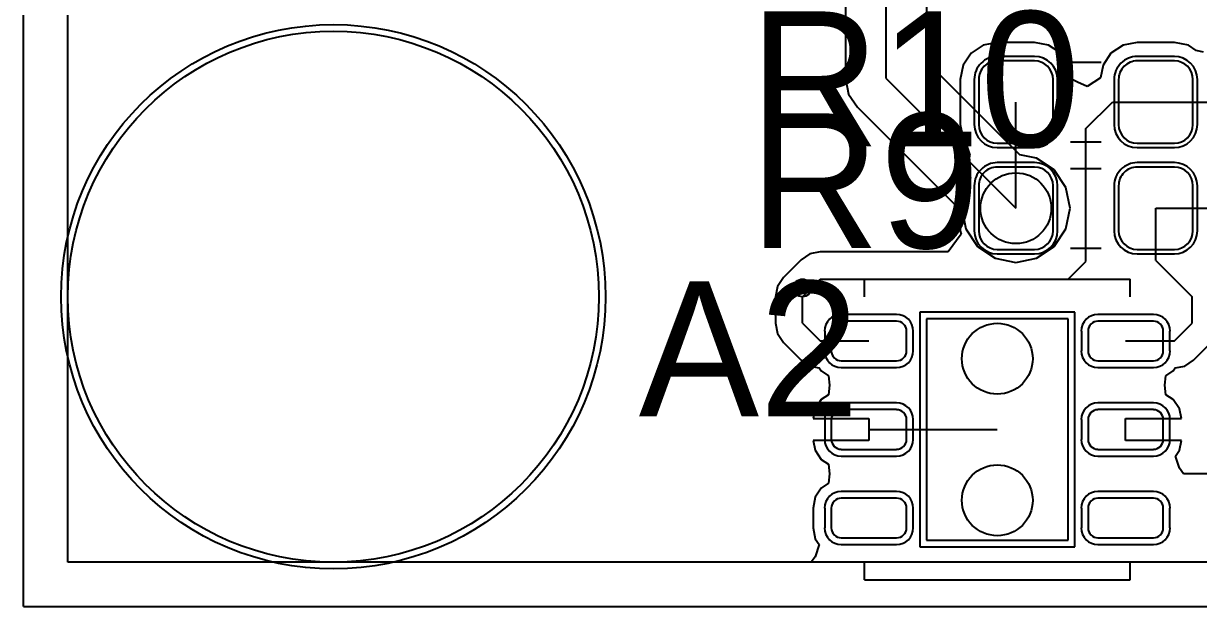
# Model space of a CAD drawing. Header units: millimetres. Extents: x 0 to 50, y 0 to 30.4.
# Drawn here: x 0 to 13.27, y 0 to 6.59 of the extents above; entities that cross this region are included whole.
import ezdxf

# ---------------------------------------------------------------- set-up
doc = ezdxf.new("R2010")
doc.units = ezdxf.units.MM
for name, color, linetype in [('BottomLayer', 5, 'Continuous'), ('BottomSolder', 6, 'Continuous'), ('Mechanical1', 6, 'Continuous'), ('MultiLayer', 9, 'Continuous'), ('TopLayer', 1, 'Continuous'), ('TopOverlay', 2, 'Continuous'), ('TopSolder', 216, 'Continuous')]:
    doc.layers.add(name, color=color, linetype=linetype)

# ---------------------------------------------------------------- blocks, each defined once
blk = doc.blocks.new('MH____3_5_6___4')
at = {"layer": 'BottomLayer'}
blk.add_circle((0, 0), 3, dxfattribs=at)
at = {"layer": 'BottomSolder'}
blk.add_circle((0, 0), 3.075, dxfattribs=at)
at = {"layer": 'MultiLayer'}
blk.add_circle((0, 0), 3, dxfattribs=at)
at = {"layer": 'TopLayer'}
blk.add_circle((0, 0), 3, dxfattribs=at)
at = {"layer": 'TopSolder'}
blk.add_circle((0, 0), 3.075, dxfattribs=at)
blk = doc.blocks.new('SI7021_6')
at = {"layer": 'TopLayer'}
for p, q in [((-1.137, 1.225), (-1.763, 1.225)), ((-0.8, 1.25), (-0.8, -1.25)), ((0.8, 1.25), (-0.8, 1.25)), ((0.8, -1.25), (0.8, 1.25)), ((1.763, 1.225), (1.137, 1.225)), ((-1.875, 1.112), (-1.875, 0.888)), ((-1.025, 0.888), (-1.025, 1.112)), ((1.025, 1.112), (1.025, 0.888)), ((1.875, 0.888), (1.875, 1.112)), ((-1.763, 0.775), (-1.137, 0.775)), ((1.137, 0.775), (1.763, 0.775)), ((-1.137, 0.225), (-1.763, 0.225)), ((1.763, 0.225), (1.137, 0.225)), ((-1.875, 0.112), (-1.875, -0.112)), ((-1.025, -0.112), (-1.025, 0.112)), ((1.025, 0.112), (1.025, -0.112)), ((1.875, -0.112), (1.875, 0.112)), ((-1.763, -0.225), (-1.137, -0.225)), ((1.137, -0.225), (1.763, -0.225)), ((-1.137, -0.775), (-1.763, -0.775)), ((1.763, -0.775), (1.137, -0.775)), ((-1.875, -0.888), (-1.875, -1.112)), ((-1.025, -1.112), (-1.025, -0.888)), ((1.025, -0.888), (1.025, -1.112)), ((1.875, -1.112), (1.875, -0.888)), ((-1.763, -1.225), (-1.137, -1.225)), ((-0.8, -1.25), (0.8, -1.25)), ((1.137, -1.225), (1.763, -1.225))]:
    blk.add_line(p, q, dxfattribs=at)
for centre, start, end in [((-1.763, 1.112), 90, 180), ((-1.137, 1.112), 0, 90), ((1.137, 1.112), 90, 180), ((1.763, 1.112), 0, 90), ((-1.763, 0.888), 180, 270), ((-1.137, 0.888), 270, 0), ((1.137, 0.888), 180, 270), ((1.763, 0.888), 270, 0), ((-1.763, 0.112), 90, 180), ((-1.137, 0.112), 0, 90), ((1.137, 0.112), 90, 180), ((1.763, 0.112), 0, 90), ((-1.763, -0.112), 180, 270), ((-1.137, -0.112), 270, 0), ((1.137, -0.112), 180, 270), ((1.763, -0.112), 270, 0), ((-1.763, -0.888), 90, 180), ((-1.137, -0.888), 0, 90), ((1.137, -0.888), 90, 180), ((1.763, -0.888), 0, 90), ((-1.763, -1.112), 180, 270), ((-1.137, -1.112), 270, 0), ((1.137, -1.112), 180, 270), ((1.763, -1.112), 270, 0)]:
    blk.add_arc(centre, 0.112, start, end, dxfattribs=at)
at = {"layer": 'TopOverlay'}
for p, q in [((-1.5, 1.5), (-1.5, 1.7)), ((-1.5, 1.7), (1.5, 1.7)), ((1.5, 1.5), (1.5, 1.7)), ((-1.5, -1.7), (-1.5, -1.5)), ((1.5, -1.7), (1.5, -1.5)), ((-1.5, -1.7), (1.5, -1.7))]:
    blk.add_line(p, q, dxfattribs=at)
blk.add_circle((-2.2, 1.6), 0.1, dxfattribs=at)
at = {"layer": 'TopSolder'}
for p, q in [((-1.137, 1.3), (-1.763, 1.3)), ((-0.875, 1.325), (-0.875, -1.325)), ((0.875, 1.325), (-0.875, 1.325)), ((0.875, -1.325), (0.875, 1.325)), ((1.763, 1.3), (1.137, 1.3)), ((-1.95, 1.112), (-1.95, 0.888)), ((-0.95, 0.888), (-0.95, 1.112)), ((0.95, 1.112), (0.95, 0.888)), ((1.95, 0.888), (1.95, 1.112)), ((-1.763, 0.7), (-1.137, 0.7)), ((1.137, 0.7), (1.763, 0.7)), ((-1.137, 0.3), (-1.763, 0.3)), ((1.763, 0.3), (1.137, 0.3)), ((-1.95, 0.112), (-1.95, -0.112)), ((-0.95, -0.112), (-0.95, 0.112)), ((0.95, 0.112), (0.95, -0.112)), ((1.95, -0.112), (1.95, 0.112)), ((-1.763, -0.3), (-1.137, -0.3)), ((1.137, -0.3), (1.763, -0.3)), ((-1.137, -0.7), (-1.763, -0.7)), ((1.763, -0.7), (1.137, -0.7)), ((-1.95, -0.888), (-1.95, -1.112)), ((-0.95, -1.112), (-0.95, -0.888)), ((0.95, -0.888), (0.95, -1.112)), ((1.95, -1.112), (1.95, -0.888)), ((-1.763, -1.3), (-1.137, -1.3)), ((-0.875, -1.325), (0.875, -1.325)), ((1.137, -1.3), (1.763, -1.3))]:
    blk.add_line(p, q, dxfattribs=at)
for centre, start, end in [((-1.763, 1.112), 90, 180), ((-1.137, 1.112), 0, 90), ((1.137, 1.112), 90, 180), ((1.763, 1.112), 0, 90), ((-1.763, 0.888), 180, 270), ((-1.137, 0.888), 270, 0), ((1.137, 0.888), 180, 270), ((1.763, 0.888), 270, 0), ((-1.763, 0.112), 90, 180), ((-1.137, 0.112), 0, 90), ((1.137, 0.112), 90, 180), ((1.763, 0.112), 0, 90), ((-1.763, -0.112), 180, 270), ((-1.137, -0.112), 270, 0), ((1.137, -0.112), 180, 270), ((1.763, -0.112), 270, 0), ((-1.763, -0.888), 90, 180), ((-1.137, -0.888), 0, 90), ((1.137, -0.888), 90, 180), ((1.763, -0.888), 0, 90), ((-1.763, -1.112), 180, 270), ((-1.137, -1.112), 270, 0), ((1.137, -1.112), 180, 270), ((1.763, -1.112), 270, 0)]:
    blk.add_arc(centre, 0.188, start, end, dxfattribs=at)
blk = doc.blocks.new('RESC160X80X55L30N_25')
at = {"layer": 'TopLayer'}
for p, q in [((-0.58, 0.465), (-1, 0.465)), ((1, 0.465), (0.58, 0.465)), ((-1.21, 0.255), (-1.21, -0.255)), ((-0.37, -0.255), (-0.37, 0.255)), ((0.37, 0.255), (0.37, -0.255)), ((1.21, -0.255), (1.21, 0.255)), ((-1, -0.465), (-0.58, -0.465)), ((0.58, -0.465), (1, -0.465))]:
    blk.add_line(p, q, dxfattribs=at)
for centre, start, end in [((-1, 0.255), 90, 180), ((-0.58, 0.255), 0, 90), ((0.58, 0.255), 90, 180), ((1, 0.255), 0, 90), ((-1, -0.255), 180, 270), ((-0.58, -0.255), 270, 0), ((0.58, -0.255), 180, 270), ((1, -0.255), 270, 0)]:
    blk.add_arc(centre, 0.21, start, end, dxfattribs=at)
at = {"layer": 'TopOverlay'}
for p, q in [((0.175, 0.45), (-0.175, 0.45)), ((0.175, -0.45), (-0.175, -0.45))]:
    blk.add_line(p, q, dxfattribs=at)
at = {"layer": 'TopSolder'}
for p, q in [((-0.58, 0.515), (-1, 0.515)), ((1, 0.515), (0.58, 0.515)), ((-1.26, 0.255), (-1.26, -0.255)), ((-0.32, -0.255), (-0.32, 0.255)), ((0.32, 0.255), (0.32, -0.255)), ((1.26, -0.255), (1.26, 0.255)), ((-1, -0.515), (-0.58, -0.515)), ((0.58, -0.515), (1, -0.515))]:
    blk.add_line(p, q, dxfattribs=at)
for centre, start, end in [((-1, 0.255), 90, 180), ((-0.58, 0.255), 0, 90), ((0.58, 0.255), 90, 180), ((1, 0.255), 0, 90), ((-1, -0.255), 180, 270), ((-0.58, -0.255), 270, 0), ((0.58, -0.255), 180, 270), ((1, -0.255), 270, 0)]:
    blk.add_arc(centre, 0.26, start, end, dxfattribs=at)
blk = doc.blocks.new('RESC160X80X55L30N_26')
at = {"layer": 'TopLayer'}
for p, q in [((-0.58, 0.465), (-1, 0.465)), ((1, 0.465), (0.58, 0.465)), ((-1.21, 0.255), (-1.21, -0.255)), ((-0.37, -0.255), (-0.37, 0.255)), ((0.37, 0.255), (0.37, -0.255)), ((1.21, -0.255), (1.21, 0.255)), ((-1, -0.465), (-0.58, -0.465)), ((0.58, -0.465), (1, -0.465))]:
    blk.add_line(p, q, dxfattribs=at)
for centre, start, end in [((-1, 0.255), 90, 180), ((-0.58, 0.255), 0, 90), ((0.58, 0.255), 90, 180), ((1, 0.255), 0, 90), ((-1, -0.255), 180, 270), ((-0.58, -0.255), 270, 0), ((0.58, -0.255), 180, 270), ((1, -0.255), 270, 0)]:
    blk.add_arc(centre, 0.21, start, end, dxfattribs=at)
at = {"layer": 'TopOverlay'}
for p, q in [((0.175, 0.45), (-0.175, 0.45)), ((0.175, -0.45), (-0.175, -0.45))]:
    blk.add_line(p, q, dxfattribs=at)
at = {"layer": 'TopSolder'}
for p, q in [((-0.58, 0.515), (-1, 0.515)), ((1, 0.515), (0.58, 0.515)), ((-1.26, 0.255), (-1.26, -0.255)), ((-0.32, -0.255), (-0.32, 0.255)), ((0.32, 0.255), (0.32, -0.255)), ((1.26, -0.255), (1.26, 0.255)), ((-1, -0.515), (-0.58, -0.515)), ((0.58, -0.515), (1, -0.515))]:
    blk.add_line(p, q, dxfattribs=at)
for centre, start, end in [((-1, 0.255), 90, 180), ((-0.58, 0.255), 0, 90), ((0.58, 0.255), 90, 180), ((1, 0.255), 0, 90), ((-1, -0.255), 180, 270), ((-0.58, -0.255), 270, 0), ((0.58, -0.255), 180, 270), ((1, -0.255), 270, 0)]:
    blk.add_arc(centre, 0.26, start, end, dxfattribs=at)

msp = doc.modelspace()

# ---------------------------------------------------------------- linework, layer by layer
at = {"layer": 'BottomLayer'}
for p, q in [((0.5, 0.5), (0.5, 29.5)), ((9.286, 8.5), (9.286, 5.965)), ((9.745, 5.965), (9.745, 8.5)), ((10.204, 6.155), (10.204, 8.041)), ((11.256, 5.103), (10.204, 6.155)), ((9.286, 5.965), (9.321, 5.789)), ((9.745, 5.965), (11.21, 4.5)), ((9.321, 5.789), (9.421, 5.641)), ((9.421, 5.641), (10.607, 4.454)), ((11.444, 5.065), (11.256, 5.103)), ((11.643, 4.933), (11.444, 5.065)), ((11.775, 4.734), (11.643, 4.933)), ((11.822, 4.5), (11.775, 4.734)), ((10.607, 4.454), (10.645, 4.266)), ((11.775, 4.266), (11.822, 4.5)), ((10.645, 4.266), (10.777, 4.067)), ((11.643, 4.067), (11.775, 4.266)), ((10.777, 4.067), (10.976, 3.935)), ((11.444, 3.935), (11.643, 4.067)), ((10.976, 3.935), (11.21, 3.888)), ((11.21, 3.888), (11.444, 3.935)), ((49.5, 0.5), (0.5, 0.5))]:
    msp.add_line(p, q, dxfattribs=at)
for centre in [(11.21, 4.5), (11, 2.8), (11, 1.2)]:
    msp.add_circle(centre, 0.4, dxfattribs=at)
at = {"layer": 'Mechanical1'}
for q in [(0, 30), (50, 0)]:
    msp.add_line((0, 0), q, dxfattribs=at)
at = {"layer": 'MultiLayer'}
for centre in [(11.21, 4.5), (11, 2.8), (11, 1.2)]:
    msp.add_circle(centre, 0.4, dxfattribs=at)
at = {"layer": 'TopLayer'}
for p, q in [((0.5, 0.5), (0.5, 26.096)), ((11, 6.373), (10.84, 6.341)), ((11.42, 6.373), (11, 6.373)), ((11.58, 6.341), (11.42, 6.373)), ((12.58, 6.373), (12.42, 6.341)), ((13, 6.373), (12.58, 6.373)), ((13.16, 6.341), (13, 6.373)), ((10.704, 6.251), (10.614, 6.115)), ((10.84, 6.341), (10.704, 6.251)), ((11.716, 6.251), (11.58, 6.341)), ((11.806, 6.115), (11.716, 6.251)), ((12.284, 6.251), (12.194, 6.115)), ((12.42, 6.341), (12.284, 6.251)), ((13.246, 6.284), (13.16, 6.341)), ((13.329, 6.262), (13.246, 6.284)), ((10.614, 6.115), (10.582, 5.955)), ((11.837, 5.959), (11.806, 6.115)), ((12.194, 6.115), (12.166, 5.974)), ((12.166, 5.974), (12.015, 5.877)), ((10.582, 5.955), (10.582, 5.445)), ((11.906, 5.925), (11.837, 5.959)), ((12.015, 5.877), (11.906, 5.925)), ((11.21, 4.5), (11.21, 5.7)), ((12, 5.4), (12.3, 5.7)), ((12.3, 5.7), (12.79, 5.7)), ((12.79, 5.7), (13.7, 5.7)), ((10.582, 5.445), (10.614, 5.285)), ((12, 3.9), (12, 5.4)), ((10.614, 5.285), (10.639, 5.247)), ((10.639, 5.247), (10.688, 5.1)), ((10.688, 5.1), (10.639, 4.953)), ((10.614, 4.915), (10.582, 4.755)), ((10.639, 4.953), (10.614, 4.915)), ((10.582, 4.755), (10.582, 4.245)), ((12.79, 3.91), (12.79, 4.5)), ((12.79, 4.5), (14, 4.5)), ((10.59, 4.206), (10.444, 4.006)), ((10.582, 4.245), (10.59, 4.206)), ((8.883, 3.983), (8.784, 3.916)), ((9, 4.006), (8.883, 3.983)), ((10.444, 4.006), (9, 4.006)), ((8.784, 3.916), (8.584, 3.716)), ((11.8, 3.7), (12, 3.9)), ((12.79, 3.91), (13.2, 3.5)), ((8.517, 3.617), (8.494, 3.5)), ((8.584, 3.716), (8.517, 3.617)), ((8.8, 3.5), (9, 3.7)), ((9, 3.7), (11.8, 3.7)), ((8.494, 3.5), (8.494, 3.5)), ((8.494, 3.5), (8.494, 3.2)), ((8.8, 3.2), (8.8, 3.5)), ((13.2, 3.2), (13.2, 3.5)), ((8.494, 3.2), (8.494, 3.2)), ((8.494, 3.2), (8.517, 3.083)), ((8.8, 3.2), (9, 3)), ((13, 3), (13.2, 3.2)), ((8.517, 3.083), (8.584, 2.984)), ((8.584, 2.984), (8.784, 2.784)), ((9, 3), (9.55, 3)), ((9.55, 3), (9.55, 3)), ((12.45, 3), (12.45, 3)), ((12.45, 3), (13, 3)), ((13.216, 2.784), (13.416, 2.984)), ((8.784, 2.784), (8.883, 2.717)), ((8.883, 2.717), (8.989, 2.696)), ((8.989, 2.696), (9.012, 2.662)), ((9.012, 2.662), (9.095, 2.607)), ((12.905, 2.607), (12.988, 2.662)), ((12.988, 2.662), (13.011, 2.696)), ((13.011, 2.696), (13.117, 2.717)), ((13.117, 2.717), (13.216, 2.784)), ((9.095, 2.607), (9.106, 2.5)), ((12.894, 2.5), (12.905, 2.607)), ((9.095, 2.393), (9.012, 2.338)), ((9.106, 2.5), (9.095, 2.393)), ((12.905, 2.393), (12.894, 2.5)), ((12.988, 2.338), (12.905, 2.393)), ((9.012, 2.338), (8.943, 2.234)), ((13.057, 2.234), (12.988, 2.338)), ((8.943, 2.234), (8.921, 2.125)), ((8.921, 2.125), (9.55, 2.125)), ((9.55, 2.125), (9.55, 1.875)), ((12.45, 1.875), (12.45, 2.125)), ((12.45, 2.125), (13.079, 2.125)), ((13.079, 2.125), (13.057, 2.234)), ((9.55, 2), (11, 2)), ((9.55, 1.875), (8.921, 1.875)), ((8.921, 1.875), (8.943, 1.766)), ((13.079, 1.875), (12.45, 1.875)), ((13.057, 1.766), (13.079, 1.875)), ((8.943, 1.766), (9.012, 1.662)), ((13.013, 1.7), (13.057, 1.766)), ((9.012, 1.662), (9.095, 1.607)), ((9.095, 1.607), (9.106, 1.5)), ((13.057, 1.563), (13.013, 1.7)), ((9.106, 1.5), (9.095, 1.393)), ((13.102, 1.5), (13.057, 1.563)), ((13.888, 1.5), (13.102, 1.5)), ((9.012, 1.338), (8.943, 1.234)), ((9.095, 1.393), (9.012, 1.338)), ((8.943, 1.234), (8.919, 1.112)), ((8.919, 1.112), (8.919, 0.888)), ((8.919, 0.888), (8.943, 0.766)), ((8.943, 0.766), (8.987, 0.7)), ((8.987, 0.7), (8.943, 0.563)), ((8.943, 0.563), (8.898, 0.5)), ((8.898, 0.5), (0.5, 0.5))]:
    msp.add_line(p, q, dxfattribs=at)
for centre in [(11.21, 4.5), (11, 2.8), (11, 1.2)]:
    msp.add_circle(centre, 0.4, dxfattribs=at)

# ---------------------------------------------------------------- block references
for name, p in [('MH____3_5_6___4', (3.5, 3.5)), ('SI7021_6', (11, 2))]:
    msp.add_blockref(name, p)
at = {"rotation": 180}
for name, p in [('RESC160X80X55L30N_25', (12, 5.7)), ('RESC160X80X55L30N_26', (12, 4.5))]:
    msp.add_blockref(name, p, dxfattribs=at)

# ---------------------------------------------------------------- texts
at = {"layer": 'TopOverlay'}
for s, p in [('R10', (8.2, 5.2)), ('R9', (8.2, 4.05)), ('A2', (6.95, 2.15))]:
    msp.add_text(s, height=1.524, dxfattribs=at).set_placement(p)

doc.saveas('drawing.dxf')
